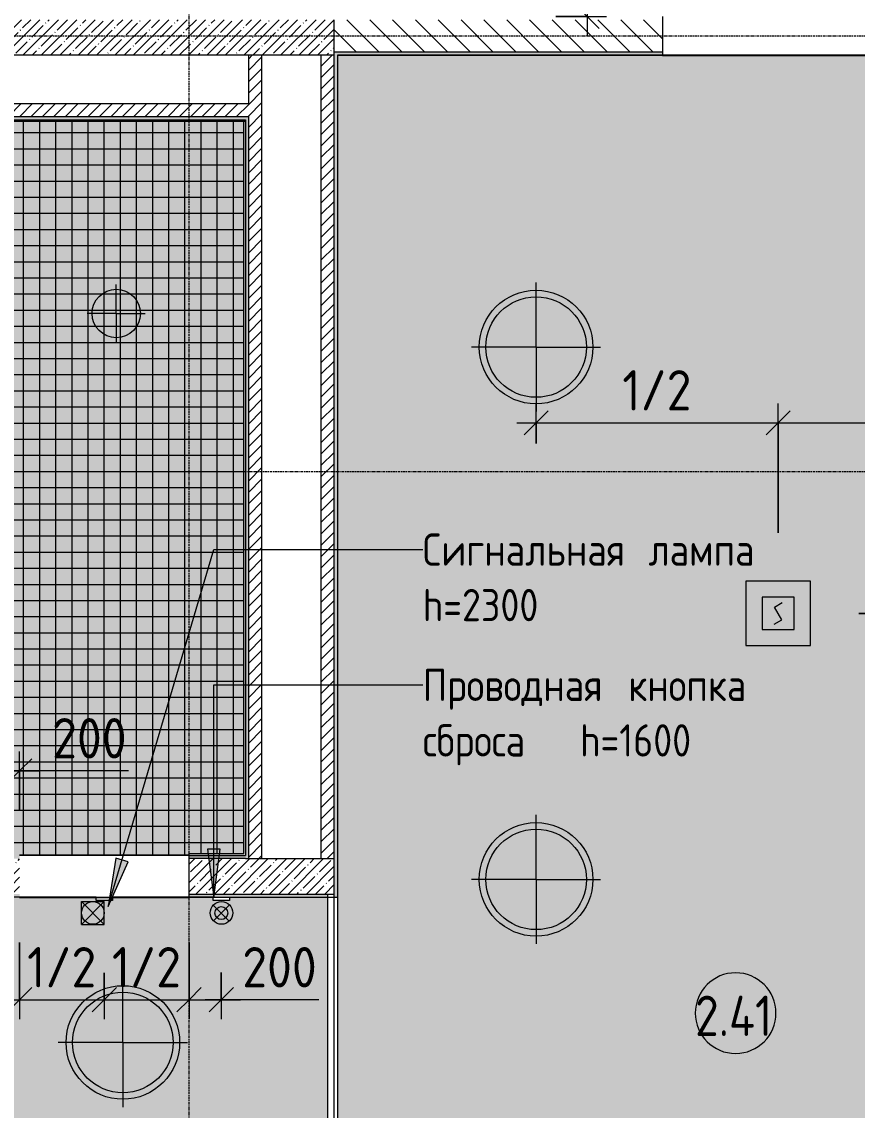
# Model space of a CAD drawing. Header units: millimetres. Extents: x 81548 to 272142, y -8553 to 29000.
# Drawn here: x 99674 to 104851, y 3840 to 10588 of the extents above; entities that cross this region are included whole.
import ezdxf

# ---------------------------------------------------------------- set-up
doc = ezdxf.new("R2010")
doc.units = ezdxf.units.MM
doc.linetypes.add('Осевая', pattern=[31.75, 6.35, -4.7625, 15.875, -4.7625])
for name, color, linetype, lineweight in [('A-ANNO-DIMS', 7, 'Continuous', 9), ('A-ANNO-DIMS-100', 7, 'Continuous', 9), ('A-AREA-IDEN', 7, 'Continuous', 9), ('A-CLNG-PATT', 7, 'Continuous', 9), ('A-WALL', 7, 'Continuous', 9), ('I-WALL', 7, 'Continuous', 9), ('Q-SPCQ', 7, 'Continuous', 9), ('Оси-2', 7, 'Осевая', 9)]:
    doc.layers.add(name, color=color, linetype=linetype, lineweight=lineweight)
for name, color, linetype, lineweight, true_color in [('A-ANNO-NOTE', 1, 'Continuous', 9, 0xff0000), ('A-CLNG-1', 7, 'Continuous', 9, 0xeaeaea), ('A-WALL-1', 7, 'Continuous', 9, 0x3c3c3c), ('A-WALL-FNSH-1', 7, 'Continuous', 9, 0x3c3c3c), ('G-ANNO-TEXT-1', 7, 'Continuous', 9, 0x3c3c3c), ('I-WALL-1', 7, 'Continuous', 9, 0x535353), ('Q-SPCQ-3', 7, 'Continuous', 9, 0x008040), ('Q-SPCQ-4', 1, 'Continuous', 9, 0xff0000)]:
    doc.layers.add(name, color=color, linetype=linetype, lineweight=lineweight, true_color=true_color)
doc.layers.add('A-CLNG-PATT-1', color=7, linetype='Continuous', lineweight=9, transparency=1)
doc.styles.add('GOST Common', font='GOST_Common.ttf', dxfattribs={"width": 0.9, "height": 200})
doc.styles.add('GOST Common_1', font='GOST_Common.ttf', dxfattribs={"width": 0.9, "height": 250})
doc.styles.add('ISOCPEUR', font='isocpeur.ttf', dxfattribs={"width": 0.9, "height": 250})
doc.dimstyles.new('ISO-2_5_0_9К_БОЛЬШОЙ', dxfattribs={"dimscale": 304.8, "dimtxt": 248.995294, "dimasz": 0.492126, "dimexe": 0.393701, "dimexo": 0.984252, "dimgap": 0, "dimtad": 1, "dimdec": 0, "dimrnd": 10, "dimzin": 0, "dimdsep": 46, "dimtxsty": 'ISOCPEUR', "dimblk1": 'OBLIQUE', "dimblk2": 'OBLIQUE', "dimsah": 1, "dimcen": 0.09, "dimdle": 0.393701, "dimazin": 0, "dimtfac": 1, "dimtdec": 4, "dimtix": 1, "dimtmove": 0, "dimatfit": 3, "dimfxl": 1, "dimtvp": 1, "dimtolj": 1, "dimtzin": 0, "dimarcsym": 2})
doc.dimstyles.new('ISO-2_5_0_9К_БОЛЬШОЙ_1', dxfattribs={"dimscale": 304.8, "dimtxt": 248.995294, "dimasz": 0.492126, "dimexe": 0.393701, "dimexo": 0.984252, "dimgap": 0, "dimtad": 1, "dimdec": 0, "dimrnd": 10, "dimzin": 0, "dimdsep": 46, "dimtxsty": 'ISOCPEUR', "dimblk1": 'OBLIQUE', "dimblk2": 'OBLIQUE', "dimsah": 1, "dimcen": 0.09, "dimdle": 0.393701, "dimazin": 0, "dimtfac": 1, "dimtdec": 4, "dimtix": 1, "dimtmove": 1, "dimatfit": 3, "dimfxl": 1, "dimtvp": 1, "dimtolj": 1, "dimtzin": 0, "dimarcsym": 2})
pattern_1 = [(45, (0, 0), (-35.35534, 35.35534), [])]
pattern_2 = [(45, (0, 0), (-57.024626, 57.024626), []), (45, (57.025, 0), (-57.024626, 57.024626), [100.806, -20.161, 3.353, -16.808])]
pattern_3 = [(0, (0, 0), (121.92, 30.48), [10.058, -81.382, 10.058, -81.382, -487.68]), (0, (0, 0), (121.92, 30.48), [-182.88, 10.058, -172.822, 10.058, -81.382, -213.36]), (0, (0, 0), (121.92, 30.48), [-457.2, 10.058, -50.902, 10.058, -142.342]), (120, (45.72, 15.24), (-87.356454, 90.345817), [10.058, -81.382, 10.058, -81.382, -487.68]), (120, (45.72, 15.24), (-87.356454, 90.345817), [-182.88, 10.058, -172.822, 10.058, -81.382, -213.36]), (120, (45.72, 15.24), (-87.356454, 90.345817), [-457.2, 10.058, -50.902, 10.058, -142.342]), (240, (60.96, 76.2), (-34.563546, -120.825817), [10.058, -81.382, 10.058, -81.382, -487.68]), (240, (60.96, 76.2), (-34.563546, -120.825817), [-182.88, 10.058, -172.822, 10.058, -81.382, -213.36]), (240, (60.96, 76.2), (-34.563546, -120.825817), [-457.2, 10.058, -50.902, 10.058, -142.342])]

# ---------------------------------------------------------------- blocks, each defined once
blk = doc.blocks.new('оповещатель охранно-звуковойrfa - Сигнальная лампа-29719814-Сводный план потолков 2 этажа в осях 23-33')
at = {"layer": 'Q-SPCQ-3'}
for p, q in [((267.1, 178.4), (125.4, 36.7)), ((267.1, 178.3), (125.4, 178.3)), ((125.4, 178.3), (125.4, 36.7)), ((125.4, 178.3), (267.1, 36.7)), ((267.1, 178.4), (267.1, 36.7)), ((75, 10), (75, 30)), ((75, 30), (175, 30)), ((267.1, 36.7), (125.4, 36.7)), ((175, 30), (175, 10))]:
    blk.add_line(p, q, dxfattribs=at)
blk.add_circle((195.4, 107), 70, dxfattribs=at)
blk = doc.blocks.new('Проводная кнопка сброса GC-0421W1 - Кнопка выхода 2-29719815-Сводный план потолков 2 этажа в осях 23-33')
at = {"layer": 'Q-SPCQ-3'}
for p, q in [((173.8, 156.3), (74.8, 57.3)), ((75.4, 157.2), (174.3, 58.2)), ((75, 10), (75, 30)), ((75, 30), (175, 30)), ((175, 10), (75, 10)), ((175, 30), (175, 10))]:
    blk.add_line(p, q, dxfattribs=at)
for centre, radius in [((124.2, 107), 70), ((124.9, 107.7), 40)]:
    blk.add_circle(centre, radius, dxfattribs=at)
blk = doc.blocks.new('Извещатель потолочный - Монтируемые на перекрытии-30363607-Сводный план потолков 2 этажа в осях 23-33')
at = {"layer": 'Q-SPCQ'}
for p, q in [((-300, 300), (-300, -100)), ((100, 300), (-300, 300)), ((100, -100), (100, 300)), ((0, 200), (-200, 200)), ((-200, 200), (-200, 0)), ((-122.5, 139), (-74.9, 166.5)), ((-100, 100), (-122.5, 139)), ((0, 0), (0, 200)), ((-77.5, 61), (-100, 100)), ((-200, 0), (0, 0)), ((-125.1, 33.5), (-77.5, 61)), ((-300, -100), (100, -100))]:
    blk.add_line(p, q, dxfattribs=at)
blk = doc.blocks.new('DIMBLOCK38-Сводный план потолков 2 этажа в осях 23-33')
at = {"layer": 'A-ANNO-DIMS-100', "lineweight": 20}
for p, q in [((99460, 5944.2), (99535, 6019.2)), ((99660, 5944.2), (99735, 6019.2)), ((99460, 5944.2), (99385, 5869.2)), ((99660, 5944.2), (99585, 5869.2))]:
    blk.add_line(p, q, dxfattribs=at)
at = {"layer": 'A-ANNO-DIMS-100'}
for p, q in [((99660, 5700), (99660, 6064.2)), ((99460, 5955.3), (99460, 5824.2)), ((99460, 5944.2), (99460, 5955.3)), ((99460, 5944.2), (99780, 5944.2)), ((99761.7, 5944.2), (99560, 5944.2)), ((99660, 5944.2), (99660, 5700)), ((100335.8, 5944.2), (99761.7, 5944.2))]:
    blk.add_line(p, q, dxfattribs=at)
at = {"layer": 'A-ANNO-DIMS-100', "color": 0, "insert": (99861.7, 6270.9), "char_height": 250, "width": 568.858, "attachment_point": 1, "line_spacing_factor": 1.149209, "style": 'ISOCPEUR'}
blk.add_mtext('200', dxfattribs=at)
blk = doc.blocks.new('_Oblique')
at = {"color": 0, "linetype": 'ByBlock', "lineweight": -2}
blk.add_line((-0.5, -0.5), (0.5, 0.5), dxfattribs=at)
blk = doc.blocks.new('DIMBLOCK39-Сводный план потолков 2 этажа в осях 23-33')
at = {"layer": 'A-ANNO-DIMS-100'}
for p, q in [((99660, 4880), (99660, 4405)), ((99660, 4525), (99660, 4880)), ((100185, 4691.6), (100185, 4405)), ((100185, 4525), (100185, 4691.6)), ((99540, 4525), (100185, 4525))]:
    blk.add_line(p, q, dxfattribs=at)
at = {"layer": 'A-ANNO-DIMS-100', "lineweight": 20}
for p, q in [((99660, 4525), (99735, 4600)), ((100185, 4525), (100260, 4600)), ((99660, 4525), (99585, 4450)), ((100185, 4525), (100110, 4450))]:
    blk.add_line(p, q, dxfattribs=at)
at = {"layer": 'A-ANNO-DIMS-100', "color": 0, "insert": (99707, 4851.6), "char_height": 250, "width": 517.144, "attachment_point": 1, "line_spacing_factor": 1.149209, "style": 'ISOCPEUR'}
blk.add_mtext('1/2', dxfattribs=at)
blk = doc.blocks.new('DIMBLOCK40-Сводный план потолков 2 этажа в осях 23-33')
at = {"layer": 'A-ANNO-DIMS-100'}
for p, q in [((100710, 4880), (100710, 4405)), ((100710, 4525), (100710, 4880)), ((100185, 4691.6), (100185, 4405)), ((100185, 4525), (100185, 4691.6)), ((100185, 4525), (100830, 4525))]:
    blk.add_line(p, q, dxfattribs=at)
at = {"layer": 'A-ANNO-DIMS-100', "lineweight": 20}
for p, q in [((100185, 4525), (100260, 4600)), ((100710, 4525), (100785, 4600)), ((100185, 4525), (100110, 4450)), ((100710, 4525), (100635, 4450))]:
    blk.add_line(p, q, dxfattribs=at)
at = {"layer": 'A-ANNO-DIMS-100', "color": 0, "insert": (100232, 4851.6), "char_height": 250, "width": 517.144, "attachment_point": 1, "line_spacing_factor": 1.149209, "style": 'ISOCPEUR'}
blk.add_mtext('1/2', dxfattribs=at)
blk = doc.blocks.new('DIMBLOCK41-Сводный план потолков 2 этажа в осях 23-33')
at = {"layer": 'A-ANNO-DIMS-100'}
for p, q in [((100710, 4880), (100710, 4405)), ((100710, 4525), (100710, 4880)), ((100910, 4693), (100910, 4405)), ((100910, 4525), (100910, 4693)), ((100590, 4525), (101030, 4525)), ((100939.8, 4525), (100810, 4525)), ((101513.8, 4525), (100939.8, 4525))]:
    blk.add_line(p, q, dxfattribs=at)
at = {"layer": 'A-ANNO-DIMS-100', "lineweight": 20}
for p, q in [((100710, 4525), (100785, 4600)), ((100910, 4525), (100985, 4600)), ((100710, 4525), (100635, 4450)), ((100910, 4525), (100835, 4450))]:
    blk.add_line(p, q, dxfattribs=at)
at = {"layer": 'A-ANNO-DIMS-100', "color": 0, "insert": (101039.8, 4851.6), "char_height": 250, "width": 568.858, "attachment_point": 1, "line_spacing_factor": 1.149209, "style": 'ISOCPEUR'}
blk.add_mtext('200', dxfattribs=at)
blk = doc.blocks.new('DIMBLOCK75-Сводный план потолков 2 этажа в осях 23-33')
at = {"layer": 'A-ANNO-DIMS-100', "lineweight": 20}
for p, q in [((106564.3, 5270), (106489.3, 5345)), ((106564.3, 5270), (106639.3, 5195)), ((106564.3, 3620), (106489.3, 3695)), ((106564.3, 3620), (106639.3, 3545))]:
    blk.add_line(p, q, dxfattribs=at)
at = {"layer": 'A-ANNO-DIMS-100'}
for p, q in [((106564.3, 3620), (106564.3, 5390)), ((106529.7, 5270), (106684.3, 5270)), ((106564.3, 5270), (106529.7, 5270)), ((104861, 3620), (106684.3, 3620)), ((106564.3, 3620), (104861, 3620))]:
    blk.add_line(p, q, dxfattribs=at)
at = {"layer": 'A-ANNO-DIMS-100', "color": 0, "insert": (106237.7, 4229.5), "char_height": 250, "width": 517.144, "attachment_point": 1, "rotation": 90, "line_spacing_factor": 1.149209, "style": 'ISOCPEUR'}
blk.add_mtext('1/2', dxfattribs=at)
blk = doc.blocks.new('DIMBLOCK76-Сводный план потолков 2 этажа в осях 23-33')
at = {"layer": 'A-ANNO-DIMS-100', "lineweight": 20}
for p, q in [((106564.3, 6920), (106489.3, 6995)), ((106564.3, 6920), (106639.3, 6845)), ((106564.3, 5270), (106489.3, 5345)), ((106564.3, 5270), (106639.3, 5195))]:
    blk.add_line(p, q, dxfattribs=at)
at = {"layer": 'A-ANNO-DIMS-100'}
for p, q in [((104861, 6920), (106684.3, 6920)), ((106564.3, 6920), (104861, 6920)), ((106564.3, 5150), (106564.3, 6920)), ((106529.7, 5270), (106684.3, 5270)), ((106564.3, 5270), (106529.7, 5270))]:
    blk.add_line(p, q, dxfattribs=at)
at = {"layer": 'A-ANNO-DIMS-100', "color": 0, "insert": (106237.7, 5879.5), "char_height": 250, "width": 517.144, "attachment_point": 1, "rotation": 90, "line_spacing_factor": 1.149209, "style": 'ISOCPEUR'}
blk.add_mtext('1/2', dxfattribs=at)
blk = doc.blocks.new('DIMBLOCK77-Сводный план потолков 2 этажа в осях 23-33')
at = {"layer": 'A-ANNO-DIMS-100', "lineweight": 20}
for p, q in [((106564.3, 8570), (106489.3, 8645)), ((106564.3, 8570), (106639.3, 8495)), ((106564.3, 6920), (106489.3, 6995)), ((106564.3, 6920), (106639.3, 6845))]:
    blk.add_line(p, q, dxfattribs=at)
at = {"layer": 'A-ANNO-DIMS-100'}
for p, q in [((106564.3, 6920), (106564.3, 8690)), ((106539.3, 8570), (106684.3, 8570)), ((106564.3, 8570), (106539.3, 8570)), ((104861, 6920), (106684.3, 6920)), ((106564.3, 6920), (104861, 6920))]:
    blk.add_line(p, q, dxfattribs=at)
at = {"layer": 'A-ANNO-DIMS-100', "color": 0, "insert": (106237.7, 7529.5), "char_height": 250, "width": 517.144, "attachment_point": 1, "rotation": 90, "line_spacing_factor": 1.149209, "style": 'ISOCPEUR'}
blk.add_mtext('1/2', dxfattribs=at)
blk = doc.blocks.new('DIMBLOCK78-Сводный план потолков 2 этажа в осях 23-33')
at = {"layer": 'A-ANNO-DIMS-100'}
for p, q in [((102861, 7973.5), (102861, 8221.3)), ((104361, 7420), (104361, 8221.3)), ((102741, 8101.3), (104361, 8101.3)), ((102861, 8101.3), (102861, 7973.5)), ((104361, 8101.3), (104361, 7420))]:
    blk.add_line(p, q, dxfattribs=at)
at = {"layer": 'A-ANNO-DIMS-100', "lineweight": 20}
for p, q in [((102861, 8101.3), (102936, 8176.3)), ((104361, 8101.3), (104436, 8176.3)), ((102861, 8101.3), (102786, 8026.3)), ((104361, 8101.3), (104286, 8026.3))]:
    blk.add_line(p, q, dxfattribs=at)
at = {"layer": 'A-ANNO-DIMS-100', "color": 0, "insert": (103395.5, 8427.9), "char_height": 250, "width": 517.144, "attachment_point": 1, "line_spacing_factor": 1.149209, "style": 'ISOCPEUR'}
blk.add_mtext('1/2', dxfattribs=at)
blk = doc.blocks.new('DIMBLOCK79-Сводный план потолков 2 этажа в осях 23-33')
at = {"layer": 'A-ANNO-DIMS-100'}
for p, q in [((104361, 7420), (104361, 8221.3)), ((105861, 7972.5), (105861, 8221.3)), ((104361, 8101.3), (105981, 8101.3)), ((104361, 8101.3), (104361, 7420)), ((105861, 8101.3), (105861, 7972.5))]:
    blk.add_line(p, q, dxfattribs=at)
at = {"layer": 'A-ANNO-DIMS-100', "lineweight": 20}
for p, q in [((104361, 8101.3), (104436, 8176.3)), ((105861, 8101.3), (105936, 8176.3)), ((104361, 8101.3), (104286, 8026.3)), ((105861, 8101.3), (105786, 8026.3))]:
    blk.add_line(p, q, dxfattribs=at)
at = {"layer": 'A-ANNO-DIMS-100', "color": 0, "insert": (104895.5, 8427.9), "char_height": 250, "width": 517.144, "attachment_point": 1, "line_spacing_factor": 1.149209, "style": 'ISOCPEUR'}
blk.add_mtext('1/2', dxfattribs=at)
blk = doc.blocks.new('DIMBLOCK114-Сводный план потолков 2 этажа в осях 23-33')
at = {"layer": 'A-ANNO-DIMS-100', "lineweight": 20}
for p, q in [((103177.5, 12000), (103102.5, 12075)), ((103177.5, 12000), (103252.5, 11925)), ((103177.5, 10621), (103102.5, 10696)), ((103177.5, 10621), (103252.5, 10546))]:
    blk.add_line(p, q, dxfattribs=at)
at = {"layer": 'A-ANNO-DIMS-100'}
for p, q in [((103089, 12000), (103297.5, 12000)), ((103177.5, 12000), (103089, 12000)), ((103177.5, 12000), (103177.5, 10501)), ((102983.6, 10621), (103297.5, 10621)), ((103177.5, 10621), (102983.6, 10621))]:
    blk.add_line(p, q, dxfattribs=at)
at = {"layer": 'A-ANNO-DIMS-100', "color": 0, "insert": (102850.9, 11095), "char_height": 250, "width": 517.144, "attachment_point": 1, "rotation": 90, "line_spacing_factor": 1.149209, "style": 'ISOCPEUR'}
blk.add_mtext('1/2', dxfattribs=at)
blk = doc.blocks.new('Марка_Помещения - Номер-25198446-Сводный план потолков 2 этажа в осях 23-33')
at = {"layer": 'A-AREA-IDEN'}
for start, end in [(360, 180), (180, 360)]:
    blk.add_arc((0, 0), 2.5, start, end, dxfattribs=at)

msp = doc.modelspace()

# ---------------------------------------------------------------- hatches: boundary and pattern name
at = {"layer": 'A-CLNG-PATT'}
h = msp.add_hatch(dxfattribs=at)
h.set_pattern_fill('FP_25', color=256, style=0, pattern_type=2)
h.set_pattern_definition([(0, (97685, 7700), (0, -100), []), (270, (97685, 7700), (-100, -6e-15), [])])
h.paths.add_polyline_path([(100710, 5421), (100710, 5431), (101049, 5431), (101049, 9969), (94321, 9969), (94321, 8091), (94551, 8091), (94551, 5861), (95371, 5861), (95371, 5661), (97951, 5661), (97951, 5431), (99660, 5431), (99660, 5421), (99826, 5421)])
h.paths.add_polyline_path([(99284.5, 5501.7), (99234.5, 5501.7), (99234.5, 5516.7), (99284.5, 5516.7)])
h.paths.add_polyline_path([(99434.5, 5501.7), (99434.5, 5516.7), (99484.5, 5516.7), (99484.5, 5501.7)])
at = {"layer": 'A-CLNG-PATT-1'}
h = msp.add_hatch(color=256, dxfattribs=at)
h.paths.add_polyline_path([(107110, 170), (107110, 10380), (101630, 10380), (101630, 520), (101990, 520), (101990, 170), (107109, 170)])
h.paths.add_polyline_path([(94530, 170), (94530, 175), (96260, 175), (96260, 520), (96750, 520), (96750, 175), (99030, 175), (99030, 170), (101570, 170), (101570, 5160), (100960, 5160), (100960, 5140), (100860, 5140), (100860, 5160), (100235, 5160), (100235, 5140), (100135, 5140), (100135, 5160), (94190, 5160), (94189, 6600), (92050, 6599), (92050, 525), (92446, 525), (92446, 175), (93630, 175), (93630, 170)])
h = msp.add_hatch(color=256, dxfattribs=at)
h.paths.add_polyline_path([(100710, 5421), (100710, 5431), (101049, 5431), (101049, 9969), (94321, 9969), (94321, 8091), (94551, 8091), (94551, 5861), (95371, 5861), (95371, 5661), (97951, 5661), (97951, 5431), (99660, 5431), (99660, 5421), (99826, 5421)])
h.paths.add_polyline_path([(99284.5, 5501.7), (99234.5, 5501.7), (99234.5, 5516.7), (99284.5, 5516.7)])
h.paths.add_polyline_path([(99434.5, 5501.7), (99434.5, 5516.7), (99484.5, 5516.7), (99484.5, 5501.7)])
at = {"layer": 'G-ANNO-TEXT-1'}
for points in [[(100209.5, 5103.5), (100332.5, 5379.9), (100256.8, 5402.3)], [(100864.2, 5158.3), (100903.7, 5458.3), (100824.7, 5458.3)]]:
    msp.add_hatch(color=256, dxfattribs=at).paths.add_polyline_path(points)
at = {"layer": 'I-WALL'}
h = msp.add_hatch(dxfattribs=at)
h.set_pattern_fill('FP_2', color=256, style=0, pattern_type=2)
h.set_pattern_definition(pattern_2)
h.paths.add_polyline_path([(101610, 10380), (101610, 10600), (94210, 10600), (94210, 10380), (101097.7, 10380)])
h = msp.add_hatch(dxfattribs=at)
h.set_pattern_fill('FP_4', color=256, style=0, pattern_type=2)
h.set_pattern_definition([(135, (0, 0), (-70.71068, -70.71068), [])])
h.paths.add_polyline_path([(107130, 10400), (107130, 10600), (105095, 10600), (105095, 10400), (107110, 10400)])
h.paths.add_polyline_path([(103645, 10400), (103645, 10600), (101610, 10600), (101610, 10400), (102369.3, 10400)])
h = msp.add_hatch(dxfattribs=at)
h.set_pattern_fill('FP_20', color=256, style=0, pattern_type=2)
h.set_pattern_definition(pattern_3)
h.paths.add_polyline_path([(107110, 10380), (107110, 10400), (105095, 10400), (105095, 10380), (106184.2, 10380)])
h.paths.add_polyline_path([(103645, 10380), (103645, 10400), (101610, 10400), (101610, 10380), (102369.3, 10380)])
h = msp.add_hatch(dxfattribs=at)
h.set_pattern_fill('FP_5', color=256, style=0, pattern_type=2)
h.set_pattern_definition(pattern_1)
h.paths.add_polyline_path([(101160, 5400), (101160, 10380), (101080, 10380), (101080, 5400)])
h = msp.add_hatch(dxfattribs=at)
h.set_pattern_fill('FP_5', color=256, style=0, pattern_type=2)
h.set_pattern_definition(pattern_1)
h.paths.add_polyline_path([(101610, 5400), (101610, 10380), (101530, 10380), (101530, 5400)])
h = msp.add_hatch(dxfattribs=at)
h.set_pattern_fill('FP_20', color=256, style=0, pattern_type=2)
h.set_pattern_definition(pattern_3)
h.paths.add_polyline_path([(101610, 5159), (101630, 5159), (101630, 10380), (101610, 10380), (101610, 5160)])
h = msp.add_hatch(dxfattribs=at)
h.set_pattern_fill('FP_5', color=256, style=0, pattern_type=2)
h.set_pattern_definition(pattern_1)
h.paths.add_polyline_path([(101080, 10000), (101080, 10080), (94290, 10080), (94290, 10000), (101060, 10000)])
h = msp.add_hatch(dxfattribs=at)
h.set_pattern_fill('FP_20', color=256, style=0, pattern_type=2)
h.set_pattern_definition(pattern_3)
h.paths.add_polyline_path([(101060, 9980), (101060, 10000), (94290, 10000), (94290, 9980), (101049, 9980)])
h = msp.add_hatch(dxfattribs=at)
h.set_pattern_fill('FP_20', color=256, style=0, pattern_type=2)
h.set_pattern_definition(pattern_3)
h.paths.add_polyline_path([(101060, 5400), (101080, 5400), (101080, 10000), (101060, 10000), (101060, 5420)])
for points in [[(101060, 9969), (101060, 9980), (94310, 9980), (94310, 9969), (99826, 9969)], [(101049, 5431), (101060, 5431), (101060, 9980), (101049, 9980), (101049, 6504)]]:
    msp.add_hatch(color=256, dxfattribs=at).paths.add_polyline_path(points)
h = msp.add_hatch(dxfattribs=at)
h.set_pattern_fill('FP_2', color=256, style=0, pattern_type=2)
h.set_pattern_definition(pattern_2)
h.paths.add_polyline_path([(101610, 5180), (101610, 5400), (100710, 5400), (100710, 5180), (101570, 5180)])
h.paths.add_polyline_path([(99660, 5180), (99660, 5400), (94210, 5400), (94210, 5180), (98554.4, 5180)])
h = msp.add_hatch(dxfattribs=at)
h.set_pattern_fill('FP_20', color=256, style=0, pattern_type=2)
h.set_pattern_definition(pattern_3)
h.paths.add_polyline_path([(100710, 5400), (101060, 5400), (101060, 5420), (100710, 5420)])
h.paths.add_polyline_path([(99660, 5400), (99660, 5420), (97940, 5420), (97940, 5400), (98554.4, 5400)])
h = msp.add_hatch(color=256, dxfattribs=at)
h.paths.add_polyline_path([(101060, 5420), (101060, 5431), (100710, 5431), (100710, 5420)])
h.paths.add_polyline_path([(99660, 5420), (99660, 5431), (97951, 5431), (97951, 5420), (98554.4, 5420)])
h = msp.add_hatch(dxfattribs=at)
h.set_pattern_fill('FP_20', color=256, style=0, pattern_type=2)
h.set_pattern_definition(pattern_3)
h.paths.add_polyline_path([(100860, 5160), (101570, 5160), (101570, 5180), (100710, 5180), (100710, 5160)])
h.paths.add_polyline_path([(99660, 5160), (99660, 5180), (94190, 5180), (94190, 5160), (98554.4, 5160)])

# ---------------------------------------------------------------- linework, layer by layer
at = {"layer": 'A-ANNO-NOTE'}
for p, q in [((100259, 8779), (100259, 8959)), ((102861, 8571), (102861, 8971)), ((100259, 8779), (100079, 8779)), ((100259, 8779), (100259, 8599)), ((100259, 8779), (100439, 8779)), ((102861, 8571), (102461, 8571)), ((102861, 8571), (102861, 8171)), ((102861, 8571), (103261, 8571)), ((102861, 5271), (102861, 5671)), ((102861, 5271), (102461, 5271)), ((102861, 5271), (102861, 4871)), ((102861, 5271), (103261, 5271)), ((100300, 4260), (100300, 4660)), ((100300, 4260), (99900, 4260)), ((100300, 4260), (100300, 3860)), ((100300, 4260), (100700, 4260))]:
    msp.add_line(p, q, dxfattribs=at)
for centre, radius in [((100259, 8779), 150), ((102861, 8571), 352), ((102861, 8571), 311.5), ((102861, 5271), 352), ((102861, 5271), 311.5), ((100300, 4260), 352), ((100300, 4260), 311.5)]:
    msp.add_circle(centre, radius, dxfattribs=at)
at = {"layer": 'A-CLNG-1'}
for p, q in [((101630, 10380), (101630, 520)), ((107110, 10380), (102369.3, 10380)), ((100135, 5160), (94190, 5160)), ((100860, 5160), (100235, 5160)), ((101570, 521), (101570, 5160))]:
    msp.add_line(p, q, dxfattribs=at)
at = {"layer": 'A-WALL'}
for p, q in [((103645, 10400), (101610, 10400)), ((94290, 10000), (101080, 10000)), ((101080, 5400), (101080, 10000)), ((94310, 9980), (101049, 9980)), ((101060, 9980), (101060, 5420)), ((101060, 5400), (100710, 5400)), ((101530, 5400), (101610, 5400)), ((100710, 5180), (101610, 5180))]:
    msp.add_line(p, q, dxfattribs=at)
at = {"layer": 'A-WALL-1'}
for p, q in [((101610, 2915), (101610, 10600)), ((103645, 10620), (103645, 10380)), ((101610, 10380), (94210, 10380)), ((101080, 10080), (101080, 10380)), ((101160, 10380), (101160, 5400)), ((101530, 5400), (101530, 10380)), ((102369.3, 10380), (101630, 10380)), ((94290, 10080), (101080, 10080)), ((100710, 5160), (100710, 5420)), ((100710, 5420), (101060, 5420)), ((101060, 5400), (101530, 5400)), ((101570, 5160), (101570, 5180)), ((101630, 5159), (101610, 5159))]:
    msp.add_line(p, q, dxfattribs=at)
at = {"layer": 'A-WALL-FNSH-1'}
for p, q in [((103645, 10379), (101631, 10379)), ((101631, 10379), (101631, 5159)), ((103645, 10380), (103645, 10379)), ((101060, 9969), (94321, 9969)), ((101049, 9980), (101060, 9980)), ((101049, 5431), (101049, 9980)), ((100710, 5420), (100710, 5431)), ((100710, 5431), (101049, 5431)), ((100710, 5159), (100710, 5160)), ((100860, 5159), (100710, 5159)), ((100960, 5160), (101610, 5160)), ((101610, 5159), (100960, 5159)), ((101631, 5159), (101630, 5159))]:
    msp.add_line(p, q, dxfattribs=at)
at = {"layer": 'G-ANNO-TEXT-1'}
for p, q in [((100209.5, 5103.5), (100864.2, 7315.4)), ((100864.2, 7315.4), (102158.4, 7315.4)), ((100864.2, 6476.5), (102158.4, 6476.5)), ((100864.2, 5158.3), (100864.2, 6476.5)), ((100256.8, 5402.3), (100209.5, 5103.5)), ((100332.5, 5379.9), (100256.8, 5402.3)), ((100903.7, 5458.3), (100824.7, 5458.3)), ((100824.7, 5458.3), (100864.2, 5158.3)), ((100864.2, 5158.3), (100903.7, 5458.3)), ((100209.5, 5103.5), (100332.5, 5379.9))]:
    msp.add_line(p, q, dxfattribs=at)
at = {"layer": 'I-WALL-1'}
for p, q in [((103645, 10379), (105095, 10379)), ((100710, 5421), (99660, 5421)), ((100710, 5420), (99660, 5420)), ((99660, 5159), (100710, 5159)), ((100135, 5160), (100235, 5160))]:
    msp.add_line(p, q, dxfattribs=at)
at = {"layer": 'Оси-2'}
for p, q in [((100710, 593.7), (100710, 19528.3)), ((86117.6, 10500), (122738, 10500)), ((84847.6, 7800), (122738, 7800))]:
    msp.add_line(p, q, dxfattribs=at)

# ---------------------------------------------------------------- block references
at = {"layer": 'A-AREA-IDEN', "xscale": 99.99999999999993, "yscale": 99.99999999999993, "zscale": 99.99999999999993}
msp.add_blockref('Марка_Помещения - Номер-25198446-Сводный план потолков 2 этажа в осях 23-33', (104097.1, 4441.8), dxfattribs=at)
at = {"layer": 'Q-SPCQ-3', "rotation": 180}
for name, p in [('оповещатель охранно-звуковойrfa - Сигнальная лампа-29719814-Сводный план потолков 2 этажа в осях 23-33', (100310, 5170)), ('Проводная кнопка сброса GC-0421W1 - Кнопка выхода 2-29719815-Сводный план потолков 2 этажа в осях 23-33', (101035, 5170))]:
    msp.add_blockref(name, p, dxfattribs=at)
at = {"layer": 'Q-SPCQ-4'}
msp.add_blockref('Извещатель потолочный - Монтируемые на перекрытии-30363607-Сводный план потолков 2 этажа в осях 23-33', (104461, 6820), dxfattribs=at)

# ---------------------------------------------------------------- texts
at = {"layer": 'A-AREA-IDEN', "insert": (103846.2, 4550.4), "char_height": 250, "width": 627.721, "attachment_point": 1, "style": 'GOST Common_1'}
msp.add_mtext('2.41', dxfattribs=at)
at = {"layer": 'G-ANNO-TEXT-1', "char_height": 200, "attachment_point": 1, "style": 'GOST Common'}
for s, insert, width in [('Сигнальная', (102158.4, 7415.4), 1616.202), ('\\fGOST Common|b0|i0|c204|p34|;\\W.9; ', (103491.9, 7415.4), 79.367), ('лампа', (103557.4, 7415.4), 851.392), ('h=2300', (102158.4, 7071.4), 945.19), ('Проводная', (102158.4, 6576.5), 1464.683), ('\\fGOST Common|b0|i0|c204|p34|;\\W.9; ', (103366.9, 6576.5), 79.367), ('\\fGOST Common|b0|i0|c204|p34|;\\W.9; ', (104236.1, 6576.5), 79.367), ('кнопка', (103432.4, 6576.5), 974.05), ('сброса', (102158.4, 6232.6), 916.329), ('  h=1600', (102914.5, 6232.6), 1060.633)]:
    msp.add_mtext(s, dxfattribs=dict(at, insert=insert, width=width))

# ---------------------------------------------------------------- dimensions: what is measured, and where the dimension line sits
at = {"layer": 'A-ANNO-DIMS'}
for base, p1, p2, override, picture, middle in [((103177.5, 10621), (102789, 12000), (103283.6, 10621), {"dimpost": '<>', "dimfxl": 1465.016497}, 'DIMBLOCK114-Сводный план потолков 2 этажа в осях 23-33', (103052.5, 11310.5)), ((106564.3, 8570), (104561, 6920), (106239.3, 8570), {"dimpost": '<>', "dimfxl": 2353.547406}, 'DIMBLOCK77-Сводный план потолков 2 этажа в осях 23-33', (106439.3, 7745)), ((106564.3, 6920), (106229.7, 5270), (104561, 6920), {"dimpost": '<>', "dimfxl": 2346.710757}, 'DIMBLOCK76-Сводный план потолков 2 этажа в осях 23-33', (106439.3, 6095)), ((106564.3, 5270), (104561, 3620), (106229.7, 5270), {"dimpost": '<>', "dimfxl": 2346.710757}, 'DIMBLOCK75-Сводный план потолков 2 этажа в осях 23-33', (106439.3, 4445))]:
    dim = msp.add_linear_dim(base=base, p1=p1, p2=p2, angle=90, text='1/2', dimstyle='ISO-2_5_0_9К_БОЛЬШОЙ', override=override, dxfattribs=at)
    dim.commit()
    dim.dimension.update_dxf_attribs({"geometry": picture, "text_midpoint": middle})
for base, p1, p2, override, picture, middle in [((104361, 8101.3), (102861, 8273.5), (104361, 7120), {"dimpost": '<>', "dimfxl": 1892.237366}, 'DIMBLOCK78-Сводный план потолков 2 этажа в осях 23-33', (103611, 8226.3)), ((105861, 8101.3), (104361, 7120), (105861, 8272.5), {"dimpost": '<>', "dimfxl": 1891.627936}, 'DIMBLOCK79-Сводный план потолков 2 этажа в осях 23-33', (105111, 8226.3)), ((100185, 4525), (99660, 5180), (100185, 4991.6), {"dimpost": '<>', "dimfxl": 557.767422}, 'DIMBLOCK39-Сводный план потолков 2 этажа в осях 23-33', (99922.5, 4650)), ((100710, 4525), (100185, 4991.6), (100710, 5180), {"dimpost": '<>', "dimfxl": 557.767422}, 'DIMBLOCK40-Сводный план потолков 2 этажа в осях 23-33', (100447.5, 4650))]:
    dim = msp.add_linear_dim(base=base, p1=p1, p2=p2, text='1/2', dimstyle='ISO-2_5_0_9К_БОЛЬШОЙ', override=override, dxfattribs=at)
    dim.commit()
    dim.dimension.update_dxf_attribs({"geometry": picture, "text_midpoint": middle})
for base, p1, p2, override, picture, middle in [((99660, 5944.2), (99460, 5655.3), (99660, 5400), {"dimpost": '<>', "dimfxl": 324.314836}, 'DIMBLOCK38-Сводный план потолков 2 этажа в осях 23-33', (100146.2, 6104.2)), ((100910, 4525), (100710, 5180), (100910, 4993), {"dimpost": '<>', "dimfxl": 273.784086}, 'DIMBLOCK41-Сводный план потолков 2 этажа в осях 23-33', (101324.2, 4684.9))]:
    dim = msp.add_linear_dim(base=base, p1=p1, p2=p2, dimstyle='ISO-2_5_0_9К_БОЛЬШОЙ_1', override=override, dxfattribs=at)
    dim.commit()
    dim.dimension.update_dxf_attribs({"geometry": picture, "text_midpoint": middle, "dimtype": 160})

doc.saveas('drawing.dxf')
